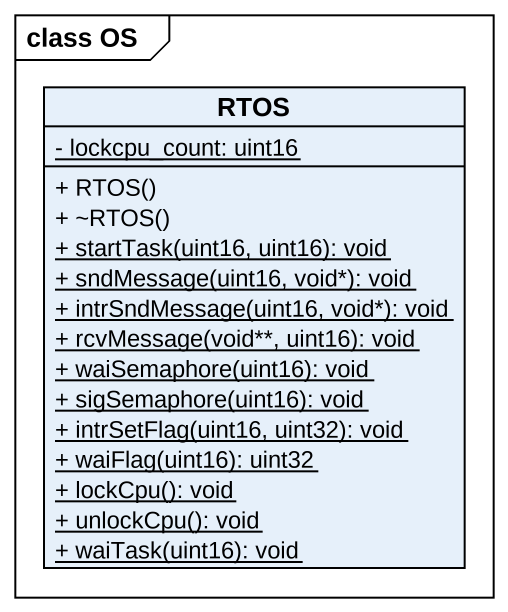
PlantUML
@startuml
mainframe class OS
hide circle
hide empty members
skinparam classAttributeIconSize 0
class RTOS {
  {static} - lockcpu_count: uint16
  + RTOS()
  + ~RTOS()
  {static} + startTask(uint16, uint16): void
  {static} + sndMessage(uint16, void*): void
  {static} + intrSndMessage(uint16, void*): void
  {static} + rcvMessage(void**, uint16): void
  {static} + waiSemaphore(uint16): void
  {static} + sigSemaphore(uint16): void
  {static} + intrSetFlag(uint16, uint32): void
  {static} + waiFlag(uint16): uint32
  {static} + lockCpu(): void
  {static} + unlockCpu(): void
  {static} + waiTask(uint16): void
}
@enduml
